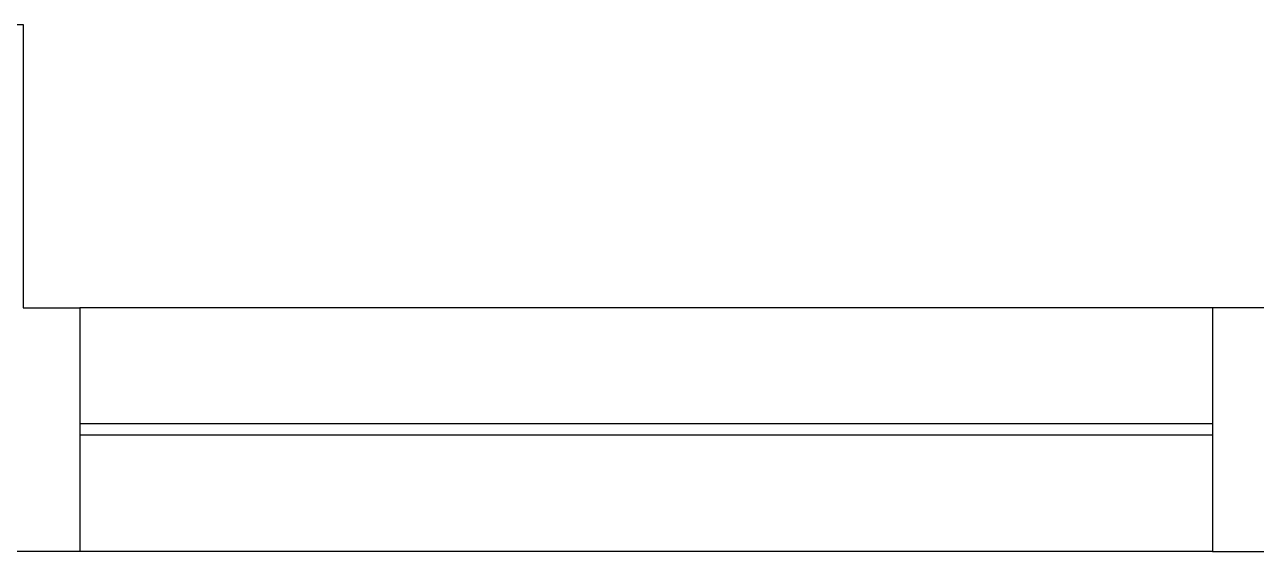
# Model space of a CAD drawing. Header units: metres. Extents: x -367 to 374, y -238 to 224.
# Drawn here: x 359.022 to 361.198, y 199.86 to 200.79 of the extents above; entities that cross this region are included whole.
import ezdxf
from ezdxf.enums import TextEntityAlignment as Align

# ---------------------------------------------------------------- set-up
doc = ezdxf.new("R2010")
doc.units = ezdxf.units.M
doc.layers.add('ELE-ALIMENTADORES', color=160, linetype='Continuous')
doc.layers.add('LA_BAU_BASES GERAIS_R00$0$BASE', color=253, linetype='Continuous')
doc.styles.add('LA_BAU_BASES GERAIS_R00$0$R60-125-RS', font='romans.shx', dxfattribs={"height": 0.19})
doc.styles.add('LA_BAU_BASES GERAIS_R00$0$R80-100-RS', font='romans.shx', dxfattribs={"height": 0.203})

# ---------------------------------------------------------------- blocks, each defined once
blk = doc.blocks.new('LA_BAU_BASES GERAIS_R00$0$LA_BAU_ALVENARIA SUPERIOR_R01')
at = {"layer": 'LA_BAU_BASES GERAIS_R00$0$BASE', "linetype": 'Continuous'}
for p, q in [((261.12, 200.29), (259.12, 200.29)), ((261.12, 200.085), (259.12, 200.085)), ((261.12, 200.065), (259.12, 200.065)), ((261.12, 199.86), (259.12, 199.86))]:
    blk.add_line(p, q, dxfattribs=at)
for points in [[(259.12, 199.86), (258.57, 199.86), (258.57, 200.29), (258.77, 200.29), (258.77, 200.79), (259.02, 200.79), (259.02, 200.29), (259.12, 200.29)], [(261.12, 199.86), (262.62, 199.86), (262.62, 200.29), (261.12, 200.29)]]:
    blk.add_lwpolyline(points, close=True, dxfattribs=at)
blk = doc.blocks.new('LA_BAU_BASES GERAIS_R00')
at = {"layer": 'LA_BAU_BASES GERAIS_R00$0$BASE'}
blk.add_blockref('LA_BAU_BASES GERAIS_R00$0$LA_BAU_ALVENARIA SUPERIOR_R01', (100, 0), dxfattribs=at)
at = {"layer": 'LA_BAU_BASES GERAIS_R00$0$BASE', "style": 'LA_BAU_BASES GERAIS_R00$0$R60-125-RS'}
for p in [(242.7816, 218.9192), (358.6366, 192.9642)]:
    blk.add_attdef('S', text='', height=0.19, rotation=90, dxfattribs=at).set_placement(p, align=Align.MIDDLE_CENTER)
at = {"layer": 'LA_BAU_BASES GERAIS_R00$0$BASE', "style": 'LA_BAU_BASES GERAIS_R00$0$R80-100-RS'}
blk.add_attdef('ACESSO', text='', height=0.203, dxfattribs=at).set_placement((365.9223, 191.9868), align=Align.TOP_CENTER)
at = {"layer": 'LA_BAU_BASES GERAIS_R00$0$BASE', "style": 'LA_BAU_BASES GERAIS_R00$0$R60-125-RS'}
blk.add_attdef('S', text='', height=0.19, dxfattribs=at).set_placement((266.1142, 180.9134), align=Align.MIDDLE_CENTER)

msp = doc.modelspace()

# ---------------------------------------------------------------- block references
at = {"layer": 'ELE-ALIMENTADORES', "color": 2}
msp.add_blockref('LA_BAU_BASES GERAIS_R00', (0, 0), dxfattribs=at)

doc.saveas('drawing.dxf')
